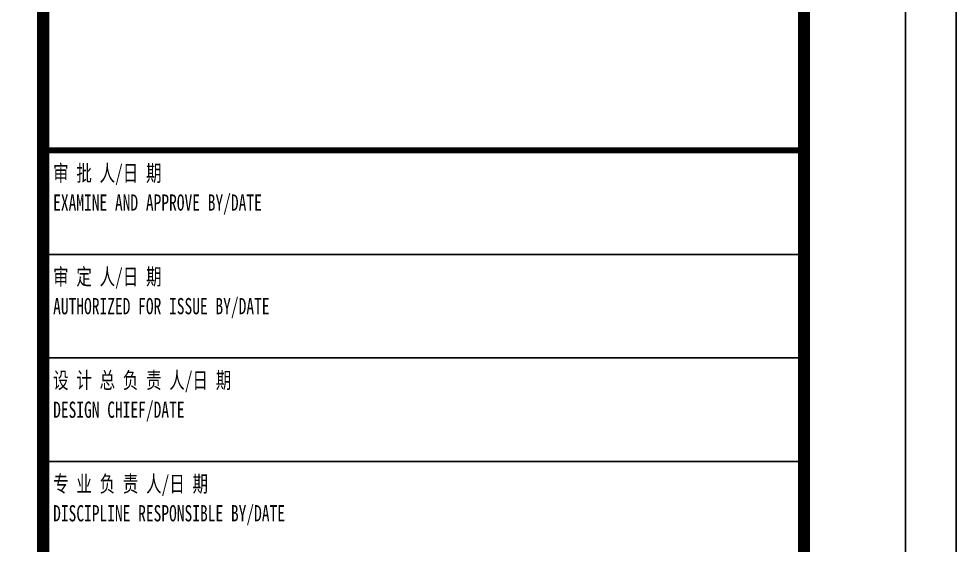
# Model space of a CAD drawing. Extents: x 17032 to 90126, y 10699 to 170399.
# Drawn here: x 80885 to 90126, y 107148 to 112337 of the extents above; entities that cross this region are included whole.
import ezdxf

# ---------------------------------------------------------------- set-up
doc = ezdxf.new("R2010")
doc.units = 0
doc.header["$LTSCALE"] = 1000
doc.header["$MEASUREMENT"] = 0
doc.layers.add('2017_11-sheet-R$0$C-SHET-TTLB', color=11, linetype='Continuous')
doc.layers.add('C-SHET-TTLB', color=11, linetype='Continuous')
doc.styles.add('2017_11-sheet-R$0$SHEET-ECADI', font='simhei.ttf', dxfattribs={"width": 0.7})

# ---------------------------------------------------------------- blocks, each defined once
blk = doc.blocks.new('2017_11-sheet-R', base_point=(415, 5))
at = {"layer": '2017_11-sheet-R$0$C-SHET-TTLB'}
for p, q in [((340.021, 123.16), (415, 123.16)), ((340.021, 112.951), (415, 112.951)), ((340.021, 102.743), (415, 102.743))]:
    blk.add_line(p, q, dxfattribs=at)
blk.add_lwpolyline([(339.706, 133.41, 0.6, 0.6, 0), (414.706, 133.41, 0.9, 0.9, 0)], format="xyseb", dxfattribs=at)
at = {"layer": '2017_11-sheet-R$0$C-SHET-TTLB', "style": '2017_11-sheet-R$0$SHEET-ECADI', "width": 0.7}
for s, p in [('审 批 人/日 期', (340.978, 130.375)), ('EXAMINE AND APPROVE BY/DATE', (340.978, 127.472)), ('审 定 人/日 期', (340.978, 120.164)), ('AUTHORIZED FOR ISSUE BY/DATE', (340.978, 117.261)), ('设 计 总 负 责 人/日 期', (340.978, 109.958)), ('DESIGN CHIEF/DATE', (340.978, 107.055)), ('专 业 负 责 人/日 期', (340.978, 99.75)), ('DISCIPLINE RESPONSIBLE BY/DATE', (340.978, 96.847))]:
    blk.add_text(s, height=1.6, dxfattribs=at).set_placement(p)
blk = doc.blocks.new('tukuang')
at = {"layer": 'C-SHET-TTLB'}
for points in [[(75901.8, 21920.4), (75901.8, -21079.6), (15501.8, -21079.6), (15501.8, 21920.4)], [(75401.8, 21420.4), (75401.8, -20579.6), (16001.8, -20579.6), (16001.8, 21420.4)]]:
    blk.add_lwpolyline(points, close=True, dxfattribs=at)
at = {"layer": 'C-SHET-TTLB', "const_width": 120}
blk.add_lwpolyline([(17841.8, 20420.4), (74401.8, 20420.4), (74401.8, -19579.6), (17841.8, -19579.6)], close=True, dxfattribs=at)
at = {"layer": 'C-SHET-TTLB'}
blk.add_lwpolyline([(66901.8, 20420.4, 120, 120, 0), (66901.8, -19579.6, 90, 90, 0)], format="xyseb", dxfattribs=at)
at = {"layer": 'C-SHET-TTLB', "xscale": 100, "yscale": 100, "zscale": 100}
blk.add_blockref('2017_11-sheet-R', (74401.8, -19579.6), dxfattribs=at)

msp = doc.modelspace()

# ---------------------------------------------------------------- block references
at = {"layer": 'C-SHET-TTLB'}
msp.add_blockref('tukuang', (14224.3, 117778.3), dxfattribs=at)

doc.saveas('drawing.dxf')
